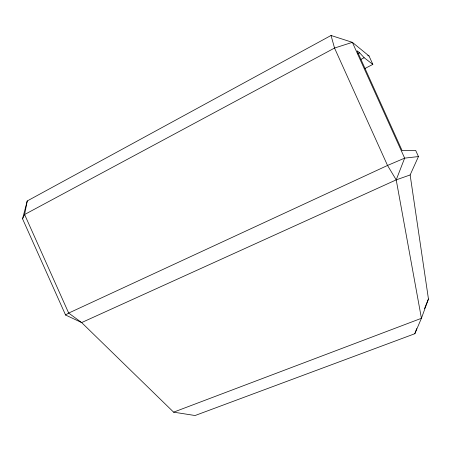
<?xml version="1.0" encoding="UTF-8"?>
<svg xmlns="http://www.w3.org/2000/svg" width="451" height="451" viewBox="0 0 451 451"><rect width="100%" height="100%" fill="white"/><g stroke="black" fill="none" stroke-linecap="round" stroke-linejoin="round"><path stroke-width="0.68" d="M372.836 64.397L369.042 55.992L352.355 42.338L331.045 35.477L27.235 200.96L24.608 214.518L22.55 218.831L65.564 315.012L81.637 322.572L173.612 412.158L195.08 415.523L414.83 333.723L421.42 318.305L428.45 298.99L410.139 174.949L418.455 156.559L415.687 150.442L402.151 150.69L357.051 50.805L359.661 52.846L364.137 57.7L372.836 64.397L364.718 68.603M22.55 218.831L27.235 200.96M414.83 333.723L416.724 328.587M173.612 412.158L421.42 318.305L396.215 179.87L404.643 158.138L352.355 42.338L334.535 48.048L24.608 214.518L68.682 313.073L81.637 322.572L396.215 179.87L410.139 174.949M424.498 308.653L428.45 298.99M65.564 315.012L68.682 313.073L387.527 165.461L404.643 158.138L418.455 156.559M357.79 53.832L359.661 52.846M360.4 59.662L364.137 57.7M367.751 55.507L369.042 55.992M396.215 179.87L387.527 165.461L334.535 48.048L331.045 35.477"/></g></svg>
